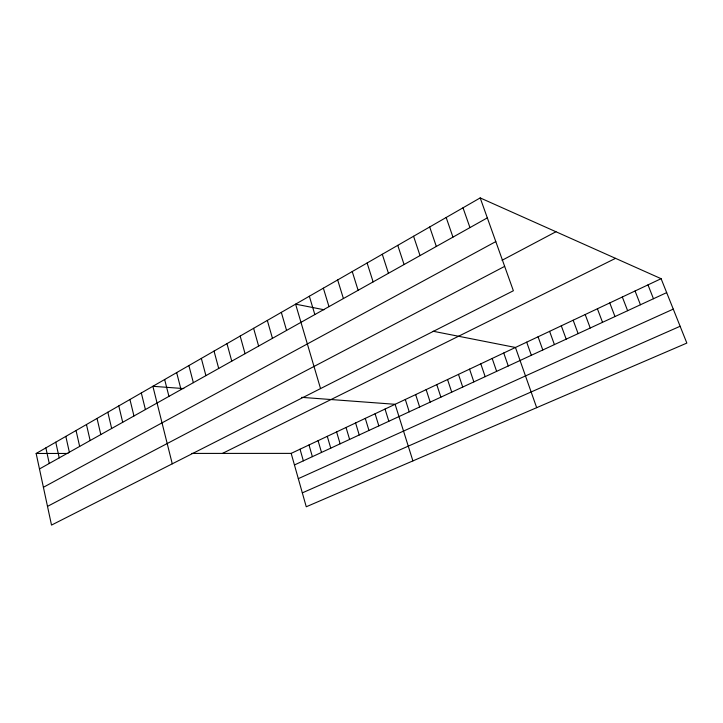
<?xml version="1.0" encoding="UTF-8"?>
<svg xmlns="http://www.w3.org/2000/svg" width="723" height="723" viewBox="0 0 723 723"><rect width="100%" height="100%" fill="white"/><g stroke="black" fill="none" stroke-linecap="round" stroke-linejoin="round"><path stroke-width="1.08" d="M480.189 197.912L513.375 290.754L51.514 525.088L36.15 453.475L480.189 197.912L661.102 278.689L686.85 343.082L306.254 506.769L291.17 453.384L191.794 453.42M39.467 468.956L487.32 217.867M43.407 487.293L495.797 241.59M502.015 260.307L555.96 231.74M47.501 506.38L504.654 266.371M222.458 453.411L615.535 258.346M291.17 453.384L661.102 278.689M294.442 464.97L666.669 292.625M298.31 478.662L673.267 309.119M302.331 492.869L680.126 326.272M36.15 453.475L67.998 453.457M183.796 388.585L152.878 386.29L172.264 463.823M301.654 397.352L395.11 404.302L412.905 460.903M324.003 309.742L295.599 304.148L320.542 388.594M433.149 331.251L515.463 347.474L536.674 407.673M647.989 284.889L653.465 298.735M635.065 290.989L640.451 304.763M622.322 297.008L627.627 310.7M609.769 302.937L614.984 316.557M597.397 308.775L602.53 322.322M585.196 314.541L590.239 328.016M573.158 320.226L578.129 333.619M561.301 325.82L566.19 339.15M549.607 331.351L554.414 344.6M538.066 336.791L542.801 349.977M526.687 342.169L531.351 355.282M463 207.799L469.959 227.6M503.741 353.005L508.26 365.974M446.172 217.487L452.959 237.126M492.182 358.463L496.629 371.351M480.795 363.841L485.169 376.665M429.697 226.968L436.321 246.453M469.561 369.146L473.863 381.898M413.565 236.258L420.036 255.59M458.481 374.378L462.72 387.058M447.555 379.539L451.721 392.146M397.758 245.35L404.076 264.537M436.782 384.627L440.885 397.162M382.277 254.261L388.45 273.303M426.145 389.643L430.194 402.115M415.662 394.595L419.638 407.004M367.103 262.991L373.131 281.889M405.314 399.485L409.236 411.821M352.237 271.55L358.12 290.303M385.034 409.064L388.838 421.265M337.659 279.946L343.407 298.545M375.092 413.755L378.834 425.892M365.287 418.391L368.965 430.465M323.362 288.17L328.983 306.633M355.599 422.964L359.232 434.975M309.345 296.24L314.839 314.568M346.037 427.474L349.616 439.421M336.602 431.929L340.126 443.823M327.284 436.331L330.754 448.161M281.319 312.363L286.57 330.42M318.084 440.678L321.509 452.444M309.001 444.97L312.372 456.665M267.329 320.416L272.454 338.328M300.036 449.2L303.353 460.849M253.61 328.314L258.626 346.082M240.163 336.05L245.061 353.692M226.977 343.642L231.758 361.148M214.035 351.089L218.708 368.459M201.337 358.4L205.91 375.635M188.884 365.567L193.357 382.675M176.656 372.607L181.03 389.589M164.654 379.512L168.938 396.367M141.31 392.951L145.404 409.561M129.941 399.485L133.954 415.978M118.78 405.91L122.702 422.286M107.817 412.218L111.658 428.477M97.045 418.427L100.804 434.568M86.462 424.518L90.14 440.542M76.051 430.51L79.657 446.425M65.82 436.394L69.354 452.2M55.761 442.178L59.223 457.876M45.874 447.871L49.263 463.461"/></g></svg>
